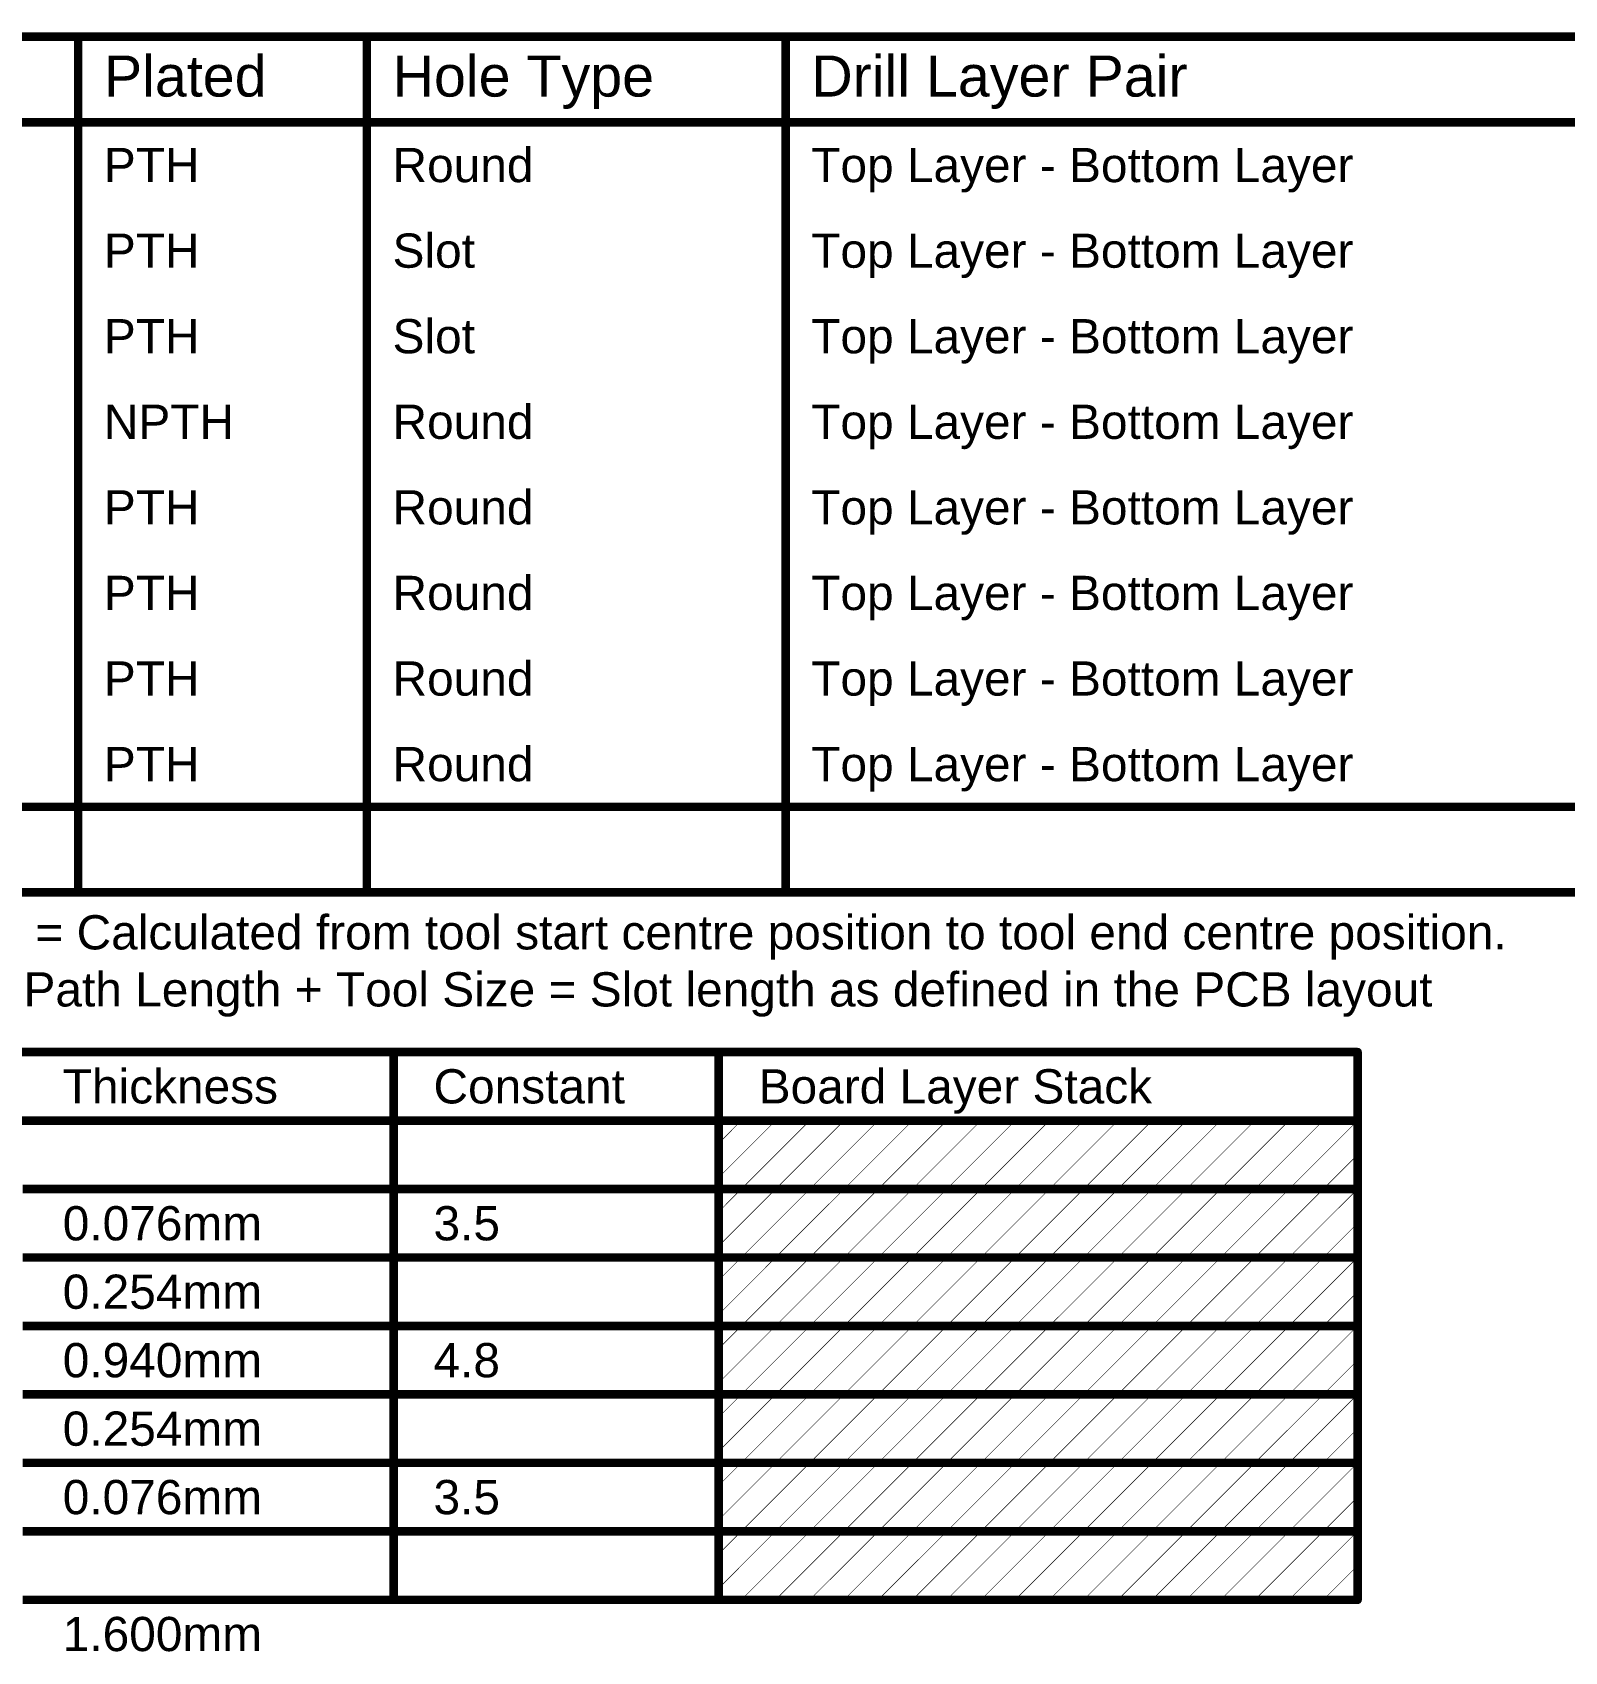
# Model space of a CAD drawing. Header units: millimetres. Extents: x -2.4 to 8.6, y -1 to 5.2.
# Drawn here: x 0.772 to 3.457, y 2.339 to 5.177 of the extents above; entities that cross this region are included whole.
import ezdxf

# ---------------------------------------------------------------- set-up
doc = ezdxf.new("R2010")
doc.units = ezdxf.units.MM
doc.header["$MEASUREMENT"] = 0
doc.layers.add('DrillDrawing', color=1, linetype='Continuous')
doc.layers.add('Mechanical3', color=76, linetype='Continuous')
doc.styles.add('Arial', font='', dxfattribs={"height": 0.2})
doc.styles.get('Arial').set_extended_font_data('Arial')

msp = doc.modelspace()

# ---------------------------------------------------------------- linework, layer by layer
at = {"layer": 'DrillDrawing', "const_width": 0.015}
for points in [[(-1.4485, 5.1699), (8.5587, 5.1699)], [(0.8519, 3.6699), (0.8519, 5.1699)], [(1.3578, 3.6699), (1.3578, 5.1699)], [(2.0916, 3.6699), (2.0916, 5.1699)], [(-1.4485, 5.0199), (8.5587, 5.0199)], [(-1.4485, 3.8199), (8.5587, 3.8199)], [(-1.4485, 3.6699), (8.5587, 3.6699)]]:
    msp.add_lwpolyline(points, dxfattribs=at)
at = {"layer": 'DrillDrawing', "const_width": 0.0075}
for points in [[(0.8481, 5.1699, 1), (0.8556, 5.1699, 1)], [(1.354, 5.1699, 1), (1.3615, 5.1699, 1)], [(2.0878, 5.1699, 1), (2.0953, 5.1699, 1)], [(0.8481, 3.6699, 1), (0.8556, 3.6699, 1)], [(1.354, 3.6699, 1), (1.3615, 3.6699, 1)], [(2.0878, 3.6699, 1), (2.0953, 3.6699, 1)]]:
    msp.add_lwpolyline(points, format="xyb", close=True, dxfattribs=at)
at = {"layer": 'Mechanical3'}
for points, const_width in [([(-1.4447, 3.39), (3.0941, 3.39)], 0.015), ([(1.4046, 2.43), (1.4046, 3.39)], 0.015), ([(1.9745, 2.43), (1.9745, 3.39)], 0.015), ([(3.0941, 2.43), (3.0941, 3.39)], 0.015), ([(-1.4447, 3.27), (3.0941, 3.27)], 0.015), ([(1.9745, 3.1703), (2.0741, 3.27)], 0.001), ([(1.9745, 3.2303), (2.0141, 3.27)], 0.001), ([(2.0141, 3.15), (2.1341, 3.27)], 0.001), ([(2.0741, 3.15), (2.1941, 3.27)], 0.001), ([(2.1341, 3.15), (2.2541, 3.27)], 0.001), ([(2.1941, 3.15), (2.3141, 3.27)], 0.001), ([(2.2541, 3.15), (2.3741, 3.27)], 0.001), ([(2.3141, 3.15), (2.4341, 3.27)], 0.001), ([(2.3741, 3.15), (2.4941, 3.27)], 0.001), ([(2.4341, 3.15), (2.5541, 3.27)], 0.001), ([(2.4941, 3.15), (2.6141, 3.27)], 0.001), ([(2.5541, 3.15), (2.6741, 3.27)], 0.001), ([(2.6141, 3.15), (2.7341, 3.27)], 0.001), ([(2.6741, 3.15), (2.7941, 3.27)], 0.001), ([(2.7341, 3.15), (2.8541, 3.27)], 0.001), ([(2.7941, 3.15), (2.9141, 3.27)], 0.001), ([(2.8541, 3.15), (2.9741, 3.27)], 0.001), ([(2.9141, 3.15), (3.0341, 3.27)], 0.001), ([(2.9741, 3.15), (3.0941, 3.27)], 0.001), ([(3.0341, 3.15), (3.0941, 3.21)], 0.001), ([(0.7548, 3.15), (1.4046, 3.15)], 0.015), ([(1.4046, 3.15), (1.9745, 3.15)], 0.015), ([(1.9745, 3.15), (3.0941, 3.15)], 0.015), ([(1.9745, 3.0503), (2.0741, 3.15)], 0.001), ([(1.9745, 3.1103), (2.0141, 3.15)], 0.001), ([(2.0141, 3.03), (2.1341, 3.15)], 0.001), ([(2.0741, 3.03), (2.1941, 3.15)], 0.001), ([(2.1341, 3.03), (2.2541, 3.15)], 0.001), ([(2.1941, 3.03), (2.3141, 3.15)], 0.001), ([(2.2541, 3.03), (2.3741, 3.15)], 0.001), ([(2.3141, 3.03), (2.4341, 3.15)], 0.001), ([(2.3741, 3.03), (2.4941, 3.15)], 0.001), ([(2.4341, 3.03), (2.5541, 3.15)], 0.001), ([(2.4941, 3.03), (2.6141, 3.15)], 0.001), ([(2.5541, 3.03), (2.6741, 3.15)], 0.001), ([(2.6141, 3.03), (2.7341, 3.15)], 0.001), ([(2.6741, 3.03), (2.7941, 3.15)], 0.001), ([(2.7341, 3.03), (2.8541, 3.15)], 0.001), ([(2.7941, 3.03), (2.9141, 3.15)], 0.001), ([(2.8541, 3.03), (2.9741, 3.15)], 0.001), ([(2.9141, 3.03), (3.0341, 3.15)], 0.001), ([(2.9741, 3.03), (3.0941, 3.15)], 0.001), ([(3.0341, 3.03), (3.0941, 3.09)], 0.001), ([(0.7548, 3.03), (1.4046, 3.03)], 0.015), ([(1.4046, 3.03), (1.9745, 3.03)], 0.015), ([(1.9745, 3.03), (3.0941, 3.03)], 0.015), ([(1.9745, 2.9303), (2.0741, 3.03)], 0.001), ([(1.9745, 2.9903), (2.0141, 3.03)], 0.001), ([(2.0141, 2.91), (2.1341, 3.03)], 0.001), ([(2.0741, 2.91), (2.1941, 3.03)], 0.001), ([(2.1341, 2.91), (2.2541, 3.03)], 0.001), ([(2.1941, 2.91), (2.3141, 3.03)], 0.001), ([(2.2541, 2.91), (2.3741, 3.03)], 0.001), ([(2.3141, 2.91), (2.4341, 3.03)], 0.001), ([(2.3741, 2.91), (2.4941, 3.03)], 0.001), ([(2.4341, 2.91), (2.5541, 3.03)], 0.001), ([(2.4941, 2.91), (2.6141, 3.03)], 0.001), ([(2.5541, 2.91), (2.6741, 3.03)], 0.001), ([(2.6141, 2.91), (2.7341, 3.03)], 0.001), ([(2.6741, 2.91), (2.7941, 3.03)], 0.001), ([(2.7341, 2.91), (2.8541, 3.03)], 0.001), ([(2.7941, 2.91), (2.9141, 3.03)], 0.001), ([(2.8541, 2.91), (2.9741, 3.03)], 0.001), ([(2.9141, 2.91), (3.0341, 3.03)], 0.001), ([(2.9741, 2.91), (3.0941, 3.03)], 0.001), ([(3.0341, 2.91), (3.0941, 2.97)], 0.001), ([(0.7548, 2.91), (1.4046, 2.91)], 0.015), ([(1.4046, 2.91), (1.9745, 2.91)], 0.015), ([(1.9745, 2.91), (3.0941, 2.91)], 0.015), ([(1.9745, 2.8103), (2.0741, 2.91)], 0.001), ([(1.9745, 2.8703), (2.0141, 2.91)], 0.001), ([(2.0141, 2.79), (2.1341, 2.91)], 0.001), ([(2.0741, 2.79), (2.1941, 2.91)], 0.001), ([(2.1341, 2.79), (2.2541, 2.91)], 0.001), ([(2.1941, 2.79), (2.3141, 2.91)], 0.001), ([(2.2541, 2.79), (2.3741, 2.91)], 0.001), ([(2.3141, 2.79), (2.4341, 2.91)], 0.001), ([(2.3741, 2.79), (2.4941, 2.91)], 0.001), ([(2.4341, 2.79), (2.5541, 2.91)], 0.001), ([(2.4941, 2.79), (2.6141, 2.91)], 0.001), ([(2.5541, 2.79), (2.6741, 2.91)], 0.001), ([(2.6141, 2.79), (2.7341, 2.91)], 0.001), ([(2.6741, 2.79), (2.7941, 2.91)], 0.001), ([(2.7341, 2.79), (2.8541, 2.91)], 0.001), ([(2.7941, 2.79), (2.9141, 2.91)], 0.001), ([(2.8541, 2.79), (2.9741, 2.91)], 0.001), ([(2.9141, 2.79), (3.0341, 2.91)], 0.001), ([(2.9741, 2.79), (3.0941, 2.91)], 0.001), ([(3.0341, 2.79), (3.0941, 2.85)], 0.001), ([(0.7548, 2.79), (1.4046, 2.79)], 0.015), ([(1.4046, 2.79), (1.9745, 2.79)], 0.015), ([(1.9745, 2.79), (3.0941, 2.79)], 0.015), ([(1.9745, 2.6903), (2.0741, 2.79)], 0.001), ([(1.9745, 2.7503), (2.0141, 2.79)], 0.001), ([(2.0141, 2.67), (2.1341, 2.79)], 0.001), ([(2.0741, 2.67), (2.1941, 2.79)], 0.001), ([(2.1341, 2.67), (2.2541, 2.79)], 0.001), ([(2.1941, 2.67), (2.3141, 2.79)], 0.001), ([(2.2541, 2.67), (2.3741, 2.79)], 0.001), ([(2.3141, 2.67), (2.4341, 2.79)], 0.001), ([(2.3741, 2.67), (2.4941, 2.79)], 0.001), ([(2.4341, 2.67), (2.5541, 2.79)], 0.001), ([(2.4941, 2.67), (2.6141, 2.79)], 0.001), ([(2.5541, 2.67), (2.6741, 2.79)], 0.001), ([(2.6141, 2.67), (2.7341, 2.79)], 0.001), ([(2.6741, 2.67), (2.7941, 2.79)], 0.001), ([(2.7341, 2.67), (2.8541, 2.79)], 0.001), ([(2.7941, 2.67), (2.9141, 2.79)], 0.001), ([(2.8541, 2.67), (2.9741, 2.79)], 0.001), ([(2.9141, 2.67), (3.0341, 2.79)], 0.001), ([(2.9741, 2.67), (3.0941, 2.79)], 0.001), ([(3.0341, 2.67), (3.0941, 2.73)], 0.001), ([(0.7548, 2.67), (1.4046, 2.67)], 0.015), ([(1.4046, 2.67), (1.9745, 2.67)], 0.015), ([(1.9745, 2.67), (3.0941, 2.67)], 0.015), ([(1.9745, 2.5703), (2.0741, 2.67)], 0.001), ([(1.9745, 2.6303), (2.0141, 2.67)], 0.001), ([(2.0141, 2.55), (2.1341, 2.67)], 0.001), ([(2.0741, 2.55), (2.1941, 2.67)], 0.001), ([(2.1341, 2.55), (2.2541, 2.67)], 0.001), ([(2.1941, 2.55), (2.3141, 2.67)], 0.001), ([(2.2541, 2.55), (2.3741, 2.67)], 0.001), ([(2.3141, 2.55), (2.4341, 2.67)], 0.001), ([(2.3741, 2.55), (2.4941, 2.67)], 0.001), ([(2.4341, 2.55), (2.5541, 2.67)], 0.001), ([(2.4941, 2.55), (2.6141, 2.67)], 0.001), ([(2.5541, 2.55), (2.6741, 2.67)], 0.001), ([(2.6141, 2.55), (2.7341, 2.67)], 0.001), ([(2.6741, 2.55), (2.7941, 2.67)], 0.001), ([(2.7341, 2.55), (2.8541, 2.67)], 0.001), ([(2.7941, 2.55), (2.9141, 2.67)], 0.001), ([(2.8541, 2.55), (2.9741, 2.67)], 0.001), ([(2.9141, 2.55), (3.0341, 2.67)], 0.001), ([(2.9741, 2.55), (3.0941, 2.67)], 0.001), ([(3.0341, 2.55), (3.0941, 2.61)], 0.001), ([(0.7548, 2.55), (1.4046, 2.55)], 0.015), ([(1.4046, 2.55), (1.9745, 2.55)], 0.015), ([(1.9745, 2.55), (3.0941, 2.55)], 0.015), ([(1.9745, 2.4503), (2.0741, 2.55)], 0.001), ([(1.9745, 2.5103), (2.0141, 2.55)], 0.001), ([(2.0141, 2.43), (2.1341, 2.55)], 0.001), ([(2.0741, 2.43), (2.1941, 2.55)], 0.001), ([(2.1341, 2.43), (2.2541, 2.55)], 0.001), ([(2.1941, 2.43), (2.3141, 2.55)], 0.001), ([(2.2541, 2.43), (2.3741, 2.55)], 0.001), ([(2.3141, 2.43), (2.4341, 2.55)], 0.001), ([(2.3741, 2.43), (2.4941, 2.55)], 0.001), ([(2.4341, 2.43), (2.5541, 2.55)], 0.001), ([(2.4941, 2.43), (2.6141, 2.55)], 0.001), ([(2.5541, 2.43), (2.6741, 2.55)], 0.001), ([(2.6141, 2.43), (2.7341, 2.55)], 0.001), ([(2.6741, 2.43), (2.7941, 2.55)], 0.001), ([(2.7341, 2.43), (2.8541, 2.55)], 0.001), ([(2.7941, 2.43), (2.9141, 2.55)], 0.001), ([(2.8541, 2.43), (2.9741, 2.55)], 0.001), ([(2.9141, 2.43), (3.0341, 2.55)], 0.001), ([(2.9741, 2.43), (3.0941, 2.55)], 0.001), ([(3.0341, 2.43), (3.0941, 2.49)], 0.001), ([(0.7548, 2.43), (1.4046, 2.43)], 0.015), ([(1.4046, 2.43), (1.9745, 2.43)], 0.015), ([(1.9745, 2.43), (3.0941, 2.43)], 0.015)]:
    msp.add_lwpolyline(points, dxfattribs=dict(at, const_width=const_width))
for points, const_width in [([(1.4009, 3.39, 1), (1.4084, 3.39, 1)], 0.0075), ([(1.9707, 3.39, 1), (1.9782, 3.39, 1)], 0.0075), ([(3.0904, 3.39, 1), (3.0979, 3.39, 1)], 0.0075), ([(3.0904, 3.39, 1), (3.0979, 3.39, 1)], 0.0075), ([(2.0139, 3.27, 1), (2.0144, 3.27, 1)], 0.0005), ([(2.0739, 3.27, 1), (2.0744, 3.27, 1)], 0.0005), ([(2.1339, 3.27, 1), (2.1344, 3.27, 1)], 0.0005), ([(2.1939, 3.27, 1), (2.1944, 3.27, 1)], 0.0005), ([(2.2539, 3.27, 1), (2.2544, 3.27, 1)], 0.0005), ([(2.3139, 3.27, 1), (2.3144, 3.27, 1)], 0.0005), ([(2.3739, 3.27, 1), (2.3744, 3.27, 1)], 0.0005), ([(2.4339, 3.27, 1), (2.4344, 3.27, 1)], 0.0005), ([(2.4939, 3.27, 1), (2.4944, 3.27, 1)], 0.0005), ([(2.5539, 3.27, 1), (2.5544, 3.27, 1)], 0.0005), ([(2.6139, 3.27, 1), (2.6144, 3.27, 1)], 0.0005), ([(2.6739, 3.27, 1), (2.6744, 3.27, 1)], 0.0005), ([(2.7339, 3.27, 1), (2.7344, 3.27, 1)], 0.0005), ([(2.7939, 3.27, 1), (2.7944, 3.27, 1)], 0.0005), ([(2.8539, 3.27, 1), (2.8544, 3.27, 1)], 0.0005), ([(2.9139, 3.27, 1), (2.9144, 3.27, 1)], 0.0005), ([(2.9739, 3.27, 1), (2.9744, 3.27, 1)], 0.0005), ([(3.0339, 3.27, 1), (3.0344, 3.27, 1)], 0.0005), ([(3.0904, 3.27, 1), (3.0979, 3.27, 1)], 0.0075), ([(3.0939, 3.27, 1), (3.0944, 3.27, 1)], 0.0005), ([(1.9742, 3.2303, 1), (1.9747, 3.2303, 1)], 0.0005), ([(3.0939, 3.21, 1), (3.0944, 3.21, 1)], 0.0005), ([(1.4009, 3.15, 1), (1.4084, 3.15, 1)], 0.0075), ([(1.4009, 3.15, 1), (1.4084, 3.15, 1)], 0.0075), ([(1.9707, 3.15, 1), (1.9782, 3.15, 1)], 0.0075), ([(1.9707, 3.15, 1), (1.9782, 3.15, 1)], 0.0075), ([(1.9742, 3.1703, 1), (1.9747, 3.1703, 1)], 0.0005), ([(3.0904, 3.15, 1), (3.0979, 3.15, 1)], 0.0075), ([(2.0139, 3.15, 1), (2.0144, 3.15, 1)], 0.0005), ([(2.0139, 3.15, 1), (2.0144, 3.15, 1)], 0.0005), ([(2.0739, 3.15, 1), (2.0744, 3.15, 1)], 0.0005), ([(2.0739, 3.15, 1), (2.0744, 3.15, 1)], 0.0005), ([(2.1339, 3.15, 1), (2.1344, 3.15, 1)], 0.0005), ([(2.1339, 3.15, 1), (2.1344, 3.15, 1)], 0.0005), ([(2.1939, 3.15, 1), (2.1944, 3.15, 1)], 0.0005), ([(2.1939, 3.15, 1), (2.1944, 3.15, 1)], 0.0005), ([(2.2539, 3.15, 1), (2.2544, 3.15, 1)], 0.0005), ([(2.2539, 3.15, 1), (2.2544, 3.15, 1)], 0.0005), ([(2.3139, 3.15, 1), (2.3144, 3.15, 1)], 0.0005), ([(2.3139, 3.15, 1), (2.3144, 3.15, 1)], 0.0005), ([(2.3739, 3.15, 1), (2.3744, 3.15, 1)], 0.0005), ([(2.3739, 3.15, 1), (2.3744, 3.15, 1)], 0.0005), ([(2.4339, 3.15, 1), (2.4344, 3.15, 1)], 0.0005), ([(2.4339, 3.15, 1), (2.4344, 3.15, 1)], 0.0005), ([(2.4939, 3.15, 1), (2.4944, 3.15, 1)], 0.0005), ([(2.4939, 3.15, 1), (2.4944, 3.15, 1)], 0.0005), ([(2.5539, 3.15, 1), (2.5544, 3.15, 1)], 0.0005), ([(2.5539, 3.15, 1), (2.5544, 3.15, 1)], 0.0005), ([(2.6139, 3.15, 1), (2.6144, 3.15, 1)], 0.0005), ([(2.6139, 3.15, 1), (2.6144, 3.15, 1)], 0.0005), ([(2.6739, 3.15, 1), (2.6744, 3.15, 1)], 0.0005), ([(2.6739, 3.15, 1), (2.6744, 3.15, 1)], 0.0005), ([(2.7339, 3.15, 1), (2.7344, 3.15, 1)], 0.0005), ([(2.7339, 3.15, 1), (2.7344, 3.15, 1)], 0.0005), ([(2.7939, 3.15, 1), (2.7944, 3.15, 1)], 0.0005), ([(2.7939, 3.15, 1), (2.7944, 3.15, 1)], 0.0005), ([(2.8539, 3.15, 1), (2.8544, 3.15, 1)], 0.0005), ([(2.8539, 3.15, 1), (2.8544, 3.15, 1)], 0.0005), ([(2.9139, 3.15, 1), (2.9144, 3.15, 1)], 0.0005), ([(2.9139, 3.15, 1), (2.9144, 3.15, 1)], 0.0005), ([(2.9739, 3.15, 1), (2.9744, 3.15, 1)], 0.0005), ([(2.9739, 3.15, 1), (2.9744, 3.15, 1)], 0.0005), ([(3.0339, 3.15, 1), (3.0344, 3.15, 1)], 0.0005), ([(3.0339, 3.15, 1), (3.0344, 3.15, 1)], 0.0005), ([(3.0939, 3.15, 1), (3.0944, 3.15, 1)], 0.0005), ([(1.9742, 3.1103, 1), (1.9747, 3.1103, 1)], 0.0005), ([(3.0939, 3.09, 1), (3.0944, 3.09, 1)], 0.0005), ([(1.4009, 3.03, 1), (1.4084, 3.03, 1)], 0.0075), ([(1.4009, 3.03, 1), (1.4084, 3.03, 1)], 0.0075), ([(1.9707, 3.03, 1), (1.9782, 3.03, 1)], 0.0075), ([(1.9707, 3.03, 1), (1.9782, 3.03, 1)], 0.0075), ([(1.9742, 3.0503, 1), (1.9747, 3.0503, 1)], 0.0005), ([(3.0904, 3.03, 1), (3.0979, 3.03, 1)], 0.0075), ([(2.0139, 3.03, 1), (2.0144, 3.03, 1)], 0.0005), ([(2.0139, 3.03, 1), (2.0144, 3.03, 1)], 0.0005), ([(2.0739, 3.03, 1), (2.0744, 3.03, 1)], 0.0005), ([(2.0739, 3.03, 1), (2.0744, 3.03, 1)], 0.0005), ([(2.1339, 3.03, 1), (2.1344, 3.03, 1)], 0.0005), ([(2.1339, 3.03, 1), (2.1344, 3.03, 1)], 0.0005), ([(2.1939, 3.03, 1), (2.1944, 3.03, 1)], 0.0005), ([(2.1939, 3.03, 1), (2.1944, 3.03, 1)], 0.0005), ([(2.2539, 3.03, 1), (2.2544, 3.03, 1)], 0.0005), ([(2.2539, 3.03, 1), (2.2544, 3.03, 1)], 0.0005), ([(2.3139, 3.03, 1), (2.3144, 3.03, 1)], 0.0005), ([(2.3139, 3.03, 1), (2.3144, 3.03, 1)], 0.0005), ([(2.3739, 3.03, 1), (2.3744, 3.03, 1)], 0.0005), ([(2.3739, 3.03, 1), (2.3744, 3.03, 1)], 0.0005), ([(2.4339, 3.03, 1), (2.4344, 3.03, 1)], 0.0005), ([(2.4339, 3.03, 1), (2.4344, 3.03, 1)], 0.0005), ([(2.4939, 3.03, 1), (2.4944, 3.03, 1)], 0.0005), ([(2.4939, 3.03, 1), (2.4944, 3.03, 1)], 0.0005), ([(2.5539, 3.03, 1), (2.5544, 3.03, 1)], 0.0005), ([(2.5539, 3.03, 1), (2.5544, 3.03, 1)], 0.0005), ([(2.6139, 3.03, 1), (2.6144, 3.03, 1)], 0.0005), ([(2.6139, 3.03, 1), (2.6144, 3.03, 1)], 0.0005), ([(2.6739, 3.03, 1), (2.6744, 3.03, 1)], 0.0005), ([(2.6739, 3.03, 1), (2.6744, 3.03, 1)], 0.0005), ([(2.7339, 3.03, 1), (2.7344, 3.03, 1)], 0.0005), ([(2.7339, 3.03, 1), (2.7344, 3.03, 1)], 0.0005), ([(2.7939, 3.03, 1), (2.7944, 3.03, 1)], 0.0005), ([(2.7939, 3.03, 1), (2.7944, 3.03, 1)], 0.0005), ([(2.8539, 3.03, 1), (2.8544, 3.03, 1)], 0.0005), ([(2.8539, 3.03, 1), (2.8544, 3.03, 1)], 0.0005), ([(2.9139, 3.03, 1), (2.9144, 3.03, 1)], 0.0005), ([(2.9139, 3.03, 1), (2.9144, 3.03, 1)], 0.0005), ([(2.9739, 3.03, 1), (2.9744, 3.03, 1)], 0.0005), ([(2.9739, 3.03, 1), (2.9744, 3.03, 1)], 0.0005), ([(3.0339, 3.03, 1), (3.0344, 3.03, 1)], 0.0005), ([(3.0339, 3.03, 1), (3.0344, 3.03, 1)], 0.0005), ([(3.0939, 3.03, 1), (3.0944, 3.03, 1)], 0.0005), ([(1.9742, 2.9903, 1), (1.9747, 2.9903, 1)], 0.0005), ([(3.0939, 2.97, 1), (3.0944, 2.97, 1)], 0.0005), ([(1.9742, 2.9303, 1), (1.9747, 2.9303, 1)], 0.0005), ([(1.4009, 2.91, 1), (1.4084, 2.91, 1)], 0.0075), ([(1.4009, 2.91, 1), (1.4084, 2.91, 1)], 0.0075), ([(1.9707, 2.91, 1), (1.9782, 2.91, 1)], 0.0075), ([(1.9707, 2.91, 1), (1.9782, 2.91, 1)], 0.0075), ([(2.0139, 2.91, 1), (2.0144, 2.91, 1)], 0.0005), ([(2.0139, 2.91, 1), (2.0144, 2.91, 1)], 0.0005), ([(2.0739, 2.91, 1), (2.0744, 2.91, 1)], 0.0005), ([(2.0739, 2.91, 1), (2.0744, 2.91, 1)], 0.0005), ([(2.1339, 2.91, 1), (2.1344, 2.91, 1)], 0.0005), ([(2.1339, 2.91, 1), (2.1344, 2.91, 1)], 0.0005), ([(2.1939, 2.91, 1), (2.1944, 2.91, 1)], 0.0005), ([(2.1939, 2.91, 1), (2.1944, 2.91, 1)], 0.0005), ([(2.2539, 2.91, 1), (2.2544, 2.91, 1)], 0.0005), ([(2.2539, 2.91, 1), (2.2544, 2.91, 1)], 0.0005), ([(2.3139, 2.91, 1), (2.3144, 2.91, 1)], 0.0005), ([(2.3139, 2.91, 1), (2.3144, 2.91, 1)], 0.0005), ([(2.3739, 2.91, 1), (2.3744, 2.91, 1)], 0.0005), ([(2.3739, 2.91, 1), (2.3744, 2.91, 1)], 0.0005), ([(2.4339, 2.91, 1), (2.4344, 2.91, 1)], 0.0005), ([(2.4339, 2.91, 1), (2.4344, 2.91, 1)], 0.0005), ([(2.4939, 2.91, 1), (2.4944, 2.91, 1)], 0.0005), ([(2.4939, 2.91, 1), (2.4944, 2.91, 1)], 0.0005), ([(2.5539, 2.91, 1), (2.5544, 2.91, 1)], 0.0005), ([(2.5539, 2.91, 1), (2.5544, 2.91, 1)], 0.0005), ([(2.6139, 2.91, 1), (2.6144, 2.91, 1)], 0.0005), ([(2.6139, 2.91, 1), (2.6144, 2.91, 1)], 0.0005), ([(2.6739, 2.91, 1), (2.6744, 2.91, 1)], 0.0005), ([(2.6739, 2.91, 1), (2.6744, 2.91, 1)], 0.0005), ([(2.7339, 2.91, 1), (2.7344, 2.91, 1)], 0.0005), ([(2.7339, 2.91, 1), (2.7344, 2.91, 1)], 0.0005), ([(2.7939, 2.91, 1), (2.7944, 2.91, 1)], 0.0005), ([(2.7939, 2.91, 1), (2.7944, 2.91, 1)], 0.0005), ([(2.8539, 2.91, 1), (2.8544, 2.91, 1)], 0.0005), ([(2.8539, 2.91, 1), (2.8544, 2.91, 1)], 0.0005), ([(2.9139, 2.91, 1), (2.9144, 2.91, 1)], 0.0005), ([(2.9139, 2.91, 1), (2.9144, 2.91, 1)], 0.0005), ([(2.9739, 2.91, 1), (2.9744, 2.91, 1)], 0.0005), ([(2.9739, 2.91, 1), (2.9744, 2.91, 1)], 0.0005), ([(3.0339, 2.91, 1), (3.0344, 2.91, 1)], 0.0005), ([(3.0339, 2.91, 1), (3.0344, 2.91, 1)], 0.0005), ([(3.0904, 2.91, 1), (3.0979, 2.91, 1)], 0.0075), ([(3.0939, 2.91, 1), (3.0944, 2.91, 1)], 0.0005), ([(1.9742, 2.8703, 1), (1.9747, 2.8703, 1)], 0.0005), ([(3.0939, 2.85, 1), (3.0944, 2.85, 1)], 0.0005), ([(1.9742, 2.8103, 1), (1.9747, 2.8103, 1)], 0.0005), ([(1.4009, 2.79, 1), (1.4084, 2.79, 1)], 0.0075), ([(1.4009, 2.79, 1), (1.4084, 2.79, 1)], 0.0075), ([(1.9707, 2.79, 1), (1.9782, 2.79, 1)], 0.0075), ([(1.9707, 2.79, 1), (1.9782, 2.79, 1)], 0.0075), ([(2.0139, 2.79, 1), (2.0144, 2.79, 1)], 0.0005), ([(2.0139, 2.79, 1), (2.0144, 2.79, 1)], 0.0005), ([(2.0739, 2.79, 1), (2.0744, 2.79, 1)], 0.0005), ([(2.0739, 2.79, 1), (2.0744, 2.79, 1)], 0.0005), ([(2.1339, 2.79, 1), (2.1344, 2.79, 1)], 0.0005), ([(2.1339, 2.79, 1), (2.1344, 2.79, 1)], 0.0005), ([(2.1939, 2.79, 1), (2.1944, 2.79, 1)], 0.0005), ([(2.1939, 2.79, 1), (2.1944, 2.79, 1)], 0.0005), ([(2.2539, 2.79, 1), (2.2544, 2.79, 1)], 0.0005), ([(2.2539, 2.79, 1), (2.2544, 2.79, 1)], 0.0005), ([(2.3139, 2.79, 1), (2.3144, 2.79, 1)], 0.0005), ([(2.3139, 2.79, 1), (2.3144, 2.79, 1)], 0.0005), ([(2.3739, 2.79, 1), (2.3744, 2.79, 1)], 0.0005), ([(2.3739, 2.79, 1), (2.3744, 2.79, 1)], 0.0005), ([(2.4339, 2.79, 1), (2.4344, 2.79, 1)], 0.0005), ([(2.4339, 2.79, 1), (2.4344, 2.79, 1)], 0.0005), ([(2.4939, 2.79, 1), (2.4944, 2.79, 1)], 0.0005), ([(2.4939, 2.79, 1), (2.4944, 2.79, 1)], 0.0005), ([(2.5539, 2.79, 1), (2.5544, 2.79, 1)], 0.0005), ([(2.5539, 2.79, 1), (2.5544, 2.79, 1)], 0.0005), ([(2.6139, 2.79, 1), (2.6144, 2.79, 1)], 0.0005), ([(2.6139, 2.79, 1), (2.6144, 2.79, 1)], 0.0005), ([(2.6739, 2.79, 1), (2.6744, 2.79, 1)], 0.0005), ([(2.6739, 2.79, 1), (2.6744, 2.79, 1)], 0.0005), ([(2.7339, 2.79, 1), (2.7344, 2.79, 1)], 0.0005), ([(2.7339, 2.79, 1), (2.7344, 2.79, 1)], 0.0005), ([(2.7939, 2.79, 1), (2.7944, 2.79, 1)], 0.0005), ([(2.7939, 2.79, 1), (2.7944, 2.79, 1)], 0.0005), ([(2.8539, 2.79, 1), (2.8544, 2.79, 1)], 0.0005), ([(2.8539, 2.79, 1), (2.8544, 2.79, 1)], 0.0005), ([(2.9139, 2.79, 1), (2.9144, 2.79, 1)], 0.0005), ([(2.9139, 2.79, 1), (2.9144, 2.79, 1)], 0.0005), ([(2.9739, 2.79, 1), (2.9744, 2.79, 1)], 0.0005), ([(2.9739, 2.79, 1), (2.9744, 2.79, 1)], 0.0005), ([(3.0339, 2.79, 1), (3.0344, 2.79, 1)], 0.0005), ([(3.0339, 2.79, 1), (3.0344, 2.79, 1)], 0.0005), ([(3.0904, 2.79, 1), (3.0979, 2.79, 1)], 0.0075), ([(3.0939, 2.79, 1), (3.0944, 2.79, 1)], 0.0005), ([(1.9742, 2.7503, 1), (1.9747, 2.7503, 1)], 0.0005), ([(3.0939, 2.73, 1), (3.0944, 2.73, 1)], 0.0005), ([(1.4009, 2.67, 1), (1.4084, 2.67, 1)], 0.0075), ([(1.4009, 2.67, 1), (1.4084, 2.67, 1)], 0.0075), ([(1.9707, 2.67, 1), (1.9782, 2.67, 1)], 0.0075), ([(1.9707, 2.67, 1), (1.9782, 2.67, 1)], 0.0075), ([(1.9742, 2.6903, 1), (1.9747, 2.6903, 1)], 0.0005), ([(2.0139, 2.67, 1), (2.0144, 2.67, 1)], 0.0005), ([(2.0139, 2.67, 1), (2.0144, 2.67, 1)], 0.0005), ([(2.0739, 2.67, 1), (2.0744, 2.67, 1)], 0.0005), ([(2.0739, 2.67, 1), (2.0744, 2.67, 1)], 0.0005), ([(2.1339, 2.67, 1), (2.1344, 2.67, 1)], 0.0005), ([(2.1339, 2.67, 1), (2.1344, 2.67, 1)], 0.0005), ([(2.1939, 2.67, 1), (2.1944, 2.67, 1)], 0.0005), ([(2.1939, 2.67, 1), (2.1944, 2.67, 1)], 0.0005), ([(2.2539, 2.67, 1), (2.2544, 2.67, 1)], 0.0005), ([(2.2539, 2.67, 1), (2.2544, 2.67, 1)], 0.0005), ([(2.3139, 2.67, 1), (2.3144, 2.67, 1)], 0.0005), ([(2.3139, 2.67, 1), (2.3144, 2.67, 1)], 0.0005), ([(2.3739, 2.67, 1), (2.3744, 2.67, 1)], 0.0005), ([(2.3739, 2.67, 1), (2.3744, 2.67, 1)], 0.0005), ([(2.4339, 2.67, 1), (2.4344, 2.67, 1)], 0.0005), ([(2.4339, 2.67, 1), (2.4344, 2.67, 1)], 0.0005), ([(2.4939, 2.67, 1), (2.4944, 2.67, 1)], 0.0005), ([(2.4939, 2.67, 1), (2.4944, 2.67, 1)], 0.0005), ([(2.5539, 2.67, 1), (2.5544, 2.67, 1)], 0.0005), ([(2.5539, 2.67, 1), (2.5544, 2.67, 1)], 0.0005), ([(2.6139, 2.67, 1), (2.6144, 2.67, 1)], 0.0005), ([(2.6139, 2.67, 1), (2.6144, 2.67, 1)], 0.0005), ([(2.6739, 2.67, 1), (2.6744, 2.67, 1)], 0.0005), ([(2.6739, 2.67, 1), (2.6744, 2.67, 1)], 0.0005), ([(2.7339, 2.67, 1), (2.7344, 2.67, 1)], 0.0005), ([(2.7339, 2.67, 1), (2.7344, 2.67, 1)], 0.0005), ([(2.7939, 2.67, 1), (2.7944, 2.67, 1)], 0.0005), ([(2.7939, 2.67, 1), (2.7944, 2.67, 1)], 0.0005), ([(2.8539, 2.67, 1), (2.8544, 2.67, 1)], 0.0005), ([(2.8539, 2.67, 1), (2.8544, 2.67, 1)], 0.0005), ([(2.9139, 2.67, 1), (2.9144, 2.67, 1)], 0.0005), ([(2.9139, 2.67, 1), (2.9144, 2.67, 1)], 0.0005), ([(2.9739, 2.67, 1), (2.9744, 2.67, 1)], 0.0005), ([(2.9739, 2.67, 1), (2.9744, 2.67, 1)], 0.0005), ([(3.0339, 2.67, 1), (3.0344, 2.67, 1)], 0.0005), ([(3.0339, 2.67, 1), (3.0344, 2.67, 1)], 0.0005), ([(3.0904, 2.67, 1), (3.0979, 2.67, 1)], 0.0075), ([(3.0939, 2.67, 1), (3.0944, 2.67, 1)], 0.0005), ([(1.9742, 2.6303, 1), (1.9747, 2.6303, 1)], 0.0005), ([(3.0939, 2.61, 1), (3.0944, 2.61, 1)], 0.0005), ([(1.4009, 2.55, 1), (1.4084, 2.55, 1)], 0.0075), ([(1.4009, 2.55, 1), (1.4084, 2.55, 1)], 0.0075), ([(1.9707, 2.55, 1), (1.9782, 2.55, 1)], 0.0075), ([(1.9707, 2.55, 1), (1.9782, 2.55, 1)], 0.0075), ([(1.9742, 2.5703, 1), (1.9747, 2.5703, 1)], 0.0005), ([(3.0904, 2.55, 1), (3.0979, 2.55, 1)], 0.0075), ([(2.0139, 2.55, 1), (2.0144, 2.55, 1)], 0.0005), ([(2.0139, 2.55, 1), (2.0144, 2.55, 1)], 0.0005), ([(2.0739, 2.55, 1), (2.0744, 2.55, 1)], 0.0005), ([(2.0739, 2.55, 1), (2.0744, 2.55, 1)], 0.0005), ([(2.1339, 2.55, 1), (2.1344, 2.55, 1)], 0.0005), ([(2.1339, 2.55, 1), (2.1344, 2.55, 1)], 0.0005), ([(2.1939, 2.55, 1), (2.1944, 2.55, 1)], 0.0005), ([(2.1939, 2.55, 1), (2.1944, 2.55, 1)], 0.0005), ([(2.2539, 2.55, 1), (2.2544, 2.55, 1)], 0.0005), ([(2.2539, 2.55, 1), (2.2544, 2.55, 1)], 0.0005), ([(2.3139, 2.55, 1), (2.3144, 2.55, 1)], 0.0005), ([(2.3139, 2.55, 1), (2.3144, 2.55, 1)], 0.0005), ([(2.3739, 2.55, 1), (2.3744, 2.55, 1)], 0.0005), ([(2.3739, 2.55, 1), (2.3744, 2.55, 1)], 0.0005), ([(2.4339, 2.55, 1), (2.4344, 2.55, 1)], 0.0005), ([(2.4339, 2.55, 1), (2.4344, 2.55, 1)], 0.0005), ([(2.4939, 2.55, 1), (2.4944, 2.55, 1)], 0.0005), ([(2.4939, 2.55, 1), (2.4944, 2.55, 1)], 0.0005), ([(2.5539, 2.55, 1), (2.5544, 2.55, 1)], 0.0005), ([(2.5539, 2.55, 1), (2.5544, 2.55, 1)], 0.0005), ([(2.6139, 2.55, 1), (2.6144, 2.55, 1)], 0.0005), ([(2.6139, 2.55, 1), (2.6144, 2.55, 1)], 0.0005), ([(2.6739, 2.55, 1), (2.6744, 2.55, 1)], 0.0005), ([(2.6739, 2.55, 1), (2.6744, 2.55, 1)], 0.0005), ([(2.7339, 2.55, 1), (2.7344, 2.55, 1)], 0.0005), ([(2.7339, 2.55, 1), (2.7344, 2.55, 1)], 0.0005), ([(2.7939, 2.55, 1), (2.7944, 2.55, 1)], 0.0005), ([(2.7939, 2.55, 1), (2.7944, 2.55, 1)], 0.0005), ([(2.8539, 2.55, 1), (2.8544, 2.55, 1)], 0.0005), ([(2.8539, 2.55, 1), (2.8544, 2.55, 1)], 0.0005), ([(2.9139, 2.55, 1), (2.9144, 2.55, 1)], 0.0005), ([(2.9139, 2.55, 1), (2.9144, 2.55, 1)], 0.0005), ([(2.9739, 2.55, 1), (2.9744, 2.55, 1)], 0.0005), ([(2.9739, 2.55, 1), (2.9744, 2.55, 1)], 0.0005), ([(3.0339, 2.55, 1), (3.0344, 2.55, 1)], 0.0005), ([(3.0339, 2.55, 1), (3.0344, 2.55, 1)], 0.0005), ([(3.0939, 2.55, 1), (3.0944, 2.55, 1)], 0.0005), ([(1.9742, 2.5103, 1), (1.9747, 2.5103, 1)], 0.0005), ([(3.0939, 2.49, 1), (3.0944, 2.49, 1)], 0.0005), ([(1.9742, 2.4503, 1), (1.9747, 2.4503, 1)], 0.0005), ([(1.4009, 2.43, 1), (1.4084, 2.43, 1)], 0.0075), ([(1.4009, 2.43, 1), (1.4084, 2.43, 1)], 0.0075), ([(1.4009, 2.43, 1), (1.4084, 2.43, 1)], 0.0075), ([(1.9707, 2.43, 1), (1.9782, 2.43, 1)], 0.0075), ([(1.9707, 2.43, 1), (1.9782, 2.43, 1)], 0.0075), ([(1.9707, 2.43, 1), (1.9782, 2.43, 1)], 0.0075), ([(2.0139, 2.43, 1), (2.0144, 2.43, 1)], 0.0005), ([(2.0739, 2.43, 1), (2.0744, 2.43, 1)], 0.0005), ([(2.1339, 2.43, 1), (2.1344, 2.43, 1)], 0.0005), ([(2.1939, 2.43, 1), (2.1944, 2.43, 1)], 0.0005), ([(2.2539, 2.43, 1), (2.2544, 2.43, 1)], 0.0005), ([(2.3139, 2.43, 1), (2.3144, 2.43, 1)], 0.0005), ([(2.3739, 2.43, 1), (2.3744, 2.43, 1)], 0.0005), ([(2.4339, 2.43, 1), (2.4344, 2.43, 1)], 0.0005), ([(2.4939, 2.43, 1), (2.4944, 2.43, 1)], 0.0005), ([(2.5539, 2.43, 1), (2.5544, 2.43, 1)], 0.0005), ([(2.6139, 2.43, 1), (2.6144, 2.43, 1)], 0.0005), ([(2.6739, 2.43, 1), (2.6744, 2.43, 1)], 0.0005), ([(2.7339, 2.43, 1), (2.7344, 2.43, 1)], 0.0005), ([(2.7939, 2.43, 1), (2.7944, 2.43, 1)], 0.0005), ([(2.8539, 2.43, 1), (2.8544, 2.43, 1)], 0.0005), ([(2.9139, 2.43, 1), (2.9144, 2.43, 1)], 0.0005), ([(2.9739, 2.43, 1), (2.9744, 2.43, 1)], 0.0005), ([(3.0339, 2.43, 1), (3.0344, 2.43, 1)], 0.0005), ([(3.0904, 2.43, 1), (3.0979, 2.43, 1)], 0.0075), ([(3.0904, 2.43, 1), (3.0979, 2.43, 1)], 0.0075)]:
    msp.add_lwpolyline(points, format="xyb", close=True, dxfattribs=dict(at, const_width=const_width))

# ---------------------------------------------------------------- texts
at = {"layer": 'DrillDrawing', "style": 'Arial'}
for s, height, p in [('Plated', 0.072, (0.8969, 5.0649)), ('Hole Type', 0.072, (1.4028, 5.0649)), ('Drill Layer Pair', 0.072, (2.1366, 5.0649)), ('PTH', 0.06, (0.8969, 4.9149)), ('Round', 0.06, (1.4028, 4.9149)), ('Top Layer - Bottom Layer', 0.06, (2.1366, 4.9149)), ('Slot', 0.06, (1.4028, 4.7649)), ('PTH', 0.06, (0.8969, 4.7649)), ('Top Layer - Bottom Layer', 0.06, (2.1366, 4.7649)), ('PTH', 0.06, (0.8969, 4.6149)), ('Slot', 0.06, (1.4028, 4.6149)), ('Top Layer - Bottom Layer', 0.06, (2.1366, 4.6149)), ('NPTH', 0.06, (0.8969, 4.4649)), ('Round', 0.06, (1.4028, 4.4649)), ('Top Layer - Bottom Layer', 0.06, (2.1366, 4.4649)), ('PTH', 0.06, (0.8969, 4.3149)), ('Round', 0.06, (1.4028, 4.3149)), ('Top Layer - Bottom Layer', 0.06, (2.1366, 4.3149)), ('PTH', 0.06, (0.8969, 4.1649)), ('Round', 0.06, (1.4028, 4.1649)), ('Top Layer - Bottom Layer', 0.06, (2.1366, 4.1649)), ('PTH', 0.06, (0.8969, 4.0149)), ('Round', 0.06, (1.4028, 4.0149)), ('Top Layer - Bottom Layer', 0.06, (2.1366, 4.0149)), ('PTH', 0.06, (0.8969, 3.8649)), ('Round', 0.06, (1.4028, 3.8649)), ('Top Layer - Bottom Layer', 0.06, (2.1366, 3.8649)), ('= Calculated from tool start centre position to tool end centre position.', 0.06, (0.7769, 3.57)), (' = Routed Path Length + Tool Size = Slot length as defined in the PCB layout', 0.06, (0.367, 3.47))]:
    msp.add_text(s, height=height, dxfattribs=at).set_placement(p)
at = {"layer": 'Mechanical3', "style": 'Arial'}
for s, p in [('Thickness', (0.8248, 3.3)), ('Constant', (1.4746, 3.3)), ('Board Layer Stack', (2.0445, 3.3)), ('0.076mm', (0.8248, 3.06)), ('3.5', (1.4746, 3.06)), ('0.254mm', (0.8248, 2.94)), ('0.940mm', (0.8248, 2.82)), ('4.8', (1.4746, 2.82)), ('0.254mm', (0.8248, 2.7)), ('0.076mm', (0.8248, 2.58)), ('3.5', (1.4746, 2.58)), ('1.600mm', (0.8248, 2.34))]:
    msp.add_text(s, height=0.06, dxfattribs=at).set_placement(p)

doc.saveas('drawing.dxf')
